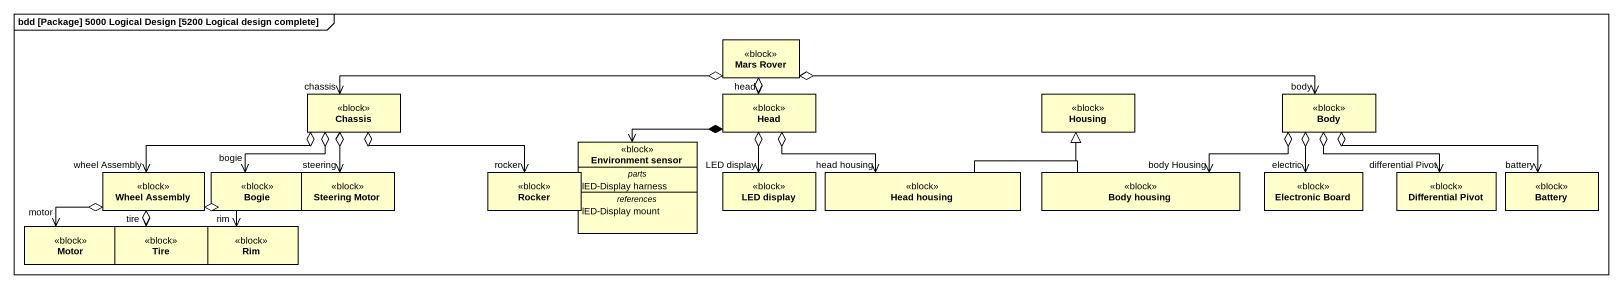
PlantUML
@startuml
mainframe bdd [Package] 5000 Logical Design [5200 Logical design complete]
hide circle
hide empty members
class "Mars Rover" as Mars_Rover <<block>>
class Chassis <<block>>
class Head <<block>>
class Housing <<block>>
class Body <<block>>
class "Environment sensor" as Environment_sensor <<block>> {
  -- parts --
  lED-Display harness
  -- references --
  lED-Display mount
}
class "Wheel Assembly" as Wheel_Assembly <<block>>
class Bogie <<block>>
class "Steering Motor" as Steering_Motor <<block>>
class Rocker <<block>>
class "LED display" as LED_display <<block>>
class "Head housing" as Head_housing <<block>>
class "Body housing" as Body_housing <<block>>
class "Electronic Board" as Electronic_Board <<block>>
class "Differential Pivot" as Differential_Pivot <<block>>
class Battery <<block>>
class Motor <<block>>
class Tire <<block>>
class Rim <<block>>
Mars_Rover o-left-> "chassis" Chassis
Mars_Rover o--> "head" Head
Mars_Rover o-right-> "body" Body
Chassis o-left-> "wheel Assembly" Wheel_Assembly
Chassis o--> "bogie" Bogie
Chassis o--> "steering" Steering_Motor
Chassis o-right-> "rocker" Rocker
Head *-left-> Environment_sensor
Head o--> "LED display" LED_display
Head o-right-> "head housing" Head_housing
Body o-left-> "body Housing" Body_housing
Body o--> "electric" Electronic_Board
Body o--> "differential Pivot" Differential_Pivot
Body o-right-> "battery" Battery
Wheel_Assembly o--> "motor" Motor
Wheel_Assembly o--> "tire" Tire
Wheel_Assembly o-right-> "rim" Rim
Head_housing -right-|> Housing
Body_housing -up-|> Housing
@enduml
